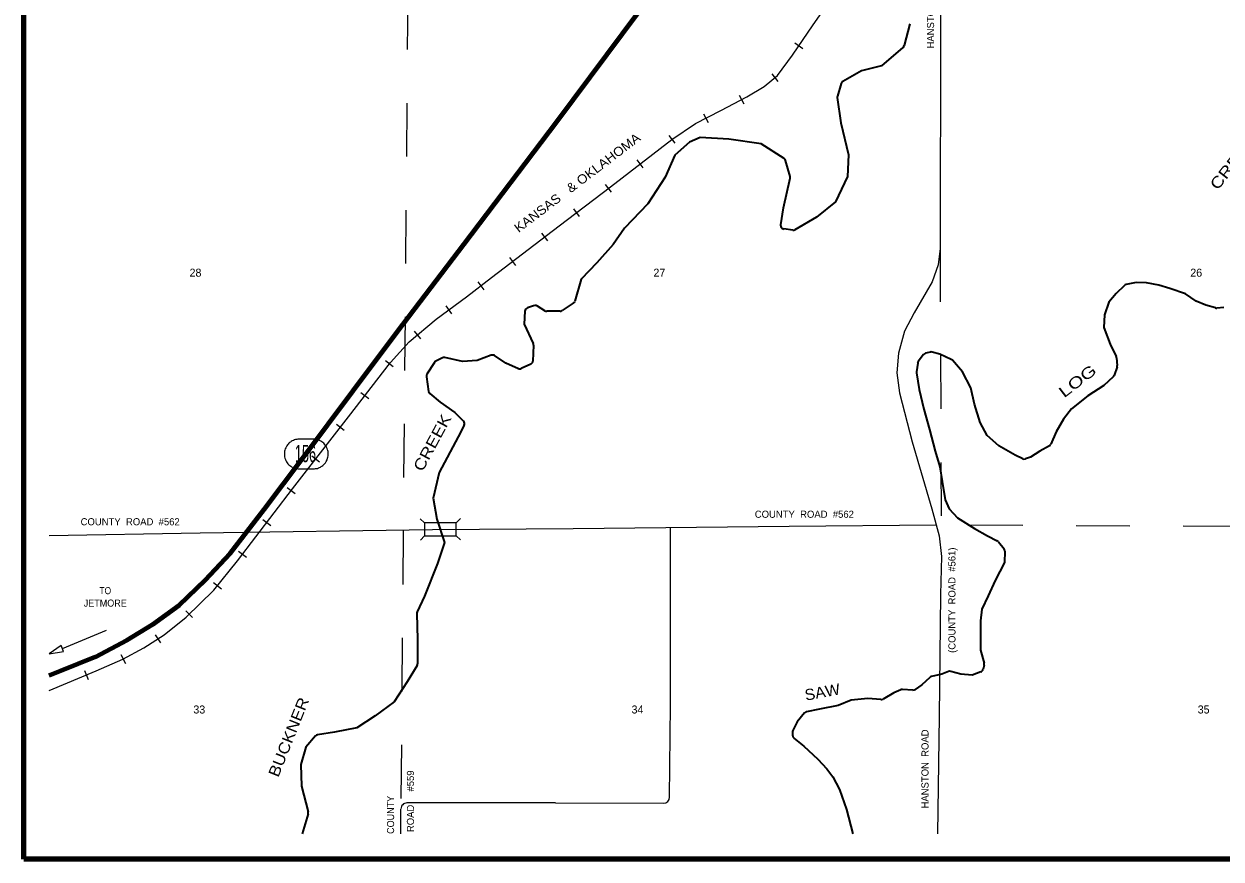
# Model space of a CAD drawing. Extents: x 269.97 to 274.53, y 2619.91 to 2623.85.
# Drawn here: x 269.972 to 272.21, y 2619.967 to 2621.529 of the extents above; entities that cross this region are included whole.
import ezdxf
from ezdxf.enums import TextEntityAlignment as Align

# ---------------------------------------------------------------- set-up
doc = ezdxf.new("R2010")
doc.units = 0
doc.header["$LTSCALE"] = 0.006
doc.linetypes.add('MEDIUM_DASHED', pattern=[4.5, 3, -1.5])
for name, color, linetype, lineweight in [('12', 7, 'Continuous', 80), ('14', 7, 'Continuous', 25), ('15', 7, 'MEDIUM_DASHED', 13), ('17', 7, 'Continuous', 13), ('19', 7, 'Continuous', 13), ('21', 7, 'Continuous', 25), ('25', 7, 'Continuous', 35), ('35', 7, 'Continuous', 13), ('48', 7, 'Continuous', 106)]:
    doc.layers.add(name, color=color, linetype=linetype, lineweight=lineweight)
for name, color, linetype in [('29', 7, 'Continuous'), ('45', 7, 'Continuous'), ('49', 7, 'Continuous')]:
    doc.layers.add(name, color=color, linetype=linetype)

msp = doc.modelspace()

# ---------------------------------------------------------------- linework, layer by layer
at = {"layer": '12'}
msp.add_lwpolyline([(270.019508, 2620.310417), (270.041288, 2620.319508), (270.105871, 2620.345455), (270.164773, 2620.376894), (270.212311, 2620.405871), (270.262311, 2620.442235), (270.311553, 2620.489205), (270.357765, 2620.538447), (270.421402, 2620.620833), (270.493182, 2620.716856), (270.587689, 2620.842803), (270.670833, 2620.954167), (270.794318, 2621.116477), (270.967992, 2621.345644), (271.184091, 2621.636174)], dxfattribs=at)
at = {"layer": '14'}
for p, q in [((270.96572, 2620.072538), (270.688068, 2620.072538)), ((270.96572, 2620.072538), (271.167424, 2620.07197)), ((270.676894, 2620.014773), (270.676705, 2620.060985))]:
    msp.add_line(p, q, dxfattribs=at)
for points in [[(271.685227, 2621.722917), (271.685227, 2621.407765), (271.68447, 2621.226894), (271.68447, 2621.109091), (271.681061, 2621.078409), (271.669886, 2621.046591), (271.635795, 2620.988447), (271.617992, 2620.954356), (271.606818, 2620.913447), (271.603409, 2620.876705), (271.608523, 2620.839015), (271.632386, 2620.747727), (271.669129, 2620.622159), (271.682765, 2620.57178), (271.686932, 2620.533333), (271.685417, 2620.461932), (271.682765, 2620.234848), (271.679545, 2620.014773)], [(270.019508, 2620.572159), (270.301705, 2620.577652), (270.735985, 2620.583712), (270.998674, 2620.585417), (271.402273, 2620.589583), (271.677273, 2620.592045)], [(271.178788, 2620.083144), (271.180682, 2620.255114), (271.180682, 2620.587311)]]:
    msp.add_lwpolyline(points, dxfattribs=at)
for centre, start, end in [((270.688084, 2620.061094), 90, 180.20304), ((271.1674, 2620.083349), 269.86597, 359.39086)]:
    msp.add_arc(centre, 0.011364, start, end, dxfattribs=at)
at = {"layer": '15'}
for p, q in [((270.689394, 2621.580871), (270.676705, 2620.060985)), ((271.68447, 2621.109091), (271.686932, 2620.533333)), ((272.638826, 2620.586932), (271.677273, 2620.592045))]:
    msp.add_line(p, q, dxfattribs=at)
at = {"layer": '17'}
for p, q in [((271.412879, 2621.493371), (271.42803, 2621.482955)), ((271.369697, 2621.435417), (271.38125, 2621.421402)), ((271.308902, 2621.395455), (271.317424, 2621.379167)), ((271.242424, 2621.360606), (271.250947, 2621.344318)), ((271.177462, 2621.320265), (271.188636, 2621.305682)), ((271.117992, 2621.274432), (271.129167, 2621.259848)), ((271.058712, 2621.228598), (271.069697, 2621.214015)), ((270.999053, 2621.183144), (271.010038, 2621.168561)), ((270.939394, 2621.137689), (270.950568, 2621.123106)), ((270.879735, 2621.092235), (270.890909, 2621.077462)), ((270.820265, 2621.046402), (270.831439, 2621.031818)), ((270.760417, 2621.001515), (270.771402, 2620.986553)), ((270.701326, 2620.954545), (270.713068, 2620.940341)), ((270.647917, 2620.899242), (270.662311, 2620.888068)), ((270.601894, 2620.839962), (270.616477, 2620.828788)), ((270.556061, 2620.780682), (270.570644, 2620.769318)), ((270.510227, 2620.721212), (270.524811, 2620.710038)), ((270.464394, 2620.661932), (270.478977, 2620.650758)), ((270.41875, 2620.602273), (270.433333, 2620.591098)), ((270.373106, 2620.542803), (270.387879, 2620.531629)), ((270.326705, 2620.48428), (270.341098, 2620.472727)), ((270.274621, 2620.431818), (270.2875, 2620.41875)), ((270.217235, 2620.386932), (270.227083, 2620.371402)), ((270.15303, 2620.349621), (270.161742, 2620.333333)), ((270.085038, 2620.319886), (270.092235, 2620.30303))]:
    msp.add_line(p, q, dxfattribs=at)
msp.add_lwpolyline([(270.019508, 2620.282386), (270.107197, 2620.319129), (270.157197, 2620.341288), (270.196023, 2620.362311), (270.234091, 2620.386553), (270.275568, 2620.419697), (270.327273, 2620.470076), (270.371402, 2620.525), (270.474242, 2620.659659), (270.578598, 2620.794508), (270.657008, 2620.896023), (270.692045, 2620.934659), (270.742614, 2620.976705), (270.799621, 2621.01875), (270.846023, 2621.054735), (270.972348, 2621.151326), (271.068371, 2621.224432), (271.183144, 2621.312879), (271.227462, 2621.342424), (271.274811, 2621.367045), (271.323295, 2621.392424), (271.355492, 2621.411932), (271.380492, 2621.432386), (271.408523, 2621.470455), (271.447348, 2621.527273), (271.490152, 2621.588826)], dxfattribs=at)
at = {"layer": '19'}
msp.add_lwpolyline([(270.513258, 2620.752462), (270.486364, 2620.752462), (270.484091, 2620.752462), (270.482008, 2620.751894), (270.479735, 2620.751705), (270.477652, 2620.750947), (270.475758, 2620.750189), (270.473485, 2620.749242), (270.471591, 2620.748295), (270.470076, 2620.74697), (270.468561, 2620.746023), (270.467424, 2620.744886), (270.46572, 2620.743371), (270.464773, 2620.741667), (270.463636, 2620.740152), (270.462689, 2620.738636), (270.461553, 2620.736553), (270.460417, 2620.734091), (270.459659, 2620.732197), (270.459091, 2620.729735), (270.458902, 2620.727462), (270.458902, 2620.724621), (270.458902, 2620.722348), (270.459091, 2620.719318), (270.460038, 2620.716667), (270.460795, 2620.714205), (270.461742, 2620.712311), (270.462879, 2620.709848), (270.464205, 2620.708333), (270.46553, 2620.706629), (270.467235, 2620.704545), (270.469129, 2620.70303), (270.470833, 2620.701894), (270.472538, 2620.700568), (270.475379, 2620.699242), (270.477083, 2620.698674), (270.479545, 2620.697917), (270.481629, 2620.697348), (270.48428, 2620.69697), (270.486364, 2620.69697), (270.513258, 2620.69697), (270.515341, 2620.69697), (270.517235, 2620.697348), (270.519318, 2620.697538), (270.520833, 2620.697917), (270.522917, 2620.698864), (270.524432, 2620.699242), (270.526136, 2620.700189), (270.527841, 2620.701326), (270.529167, 2620.702083), (270.530682, 2620.703409), (270.532576, 2620.704924), (270.533712, 2620.706629), (270.535606, 2620.708333), (270.537311, 2620.710985), (270.538826, 2620.713636), (270.539583, 2620.716667), (270.540341, 2620.719129), (270.54072, 2620.721591), (270.540909, 2620.724242), (270.54072, 2620.726515), (270.54053, 2620.729167), (270.540341, 2620.73125), (270.539583, 2620.732765), (270.539015, 2620.734848), (270.537879, 2620.737311), (270.536742, 2620.739583), (270.535227, 2620.741477), (270.533902, 2620.742992), (270.532386, 2620.744697), (270.530492, 2620.746023), (270.529167, 2620.747348), (270.527083, 2620.748864), (270.524811, 2620.75), (270.522348, 2620.750947), (270.519697, 2620.751705), (270.517424, 2620.752083), (270.516288, 2620.752273), (270.514962, 2620.752462)], close=True, dxfattribs=at)
at = {"layer": '21'}
for p, q in [((270.721023, 2620.596023), (270.712879, 2620.603788)), ((270.787879, 2620.604167), (270.780114, 2620.596023)), ((270.721023, 2620.57197), (270.713258, 2620.563826)), ((270.788258, 2620.564205), (270.780114, 2620.57197))]:
    msp.add_line(p, q, dxfattribs=at)
at = {"layer": '21', "lineweight": 13}
msp.add_lwpolyline([(270.721023, 2620.57197), (270.780114, 2620.57197), (270.780114, 2620.596023), (270.721023, 2620.596023)], close=True, dxfattribs=at)
at = {"layer": '25'}
for p, q in [((271.627841, 2621.528788), (271.617424, 2621.488447)), ((271.499432, 2621.417424), (271.492614, 2621.39375)), ((271.404356, 2621.243371), (271.395833, 2621.273485)), ((271.409091, 2621.143182), (271.392235, 2621.145455)), ((272.028977, 2621.039962), (272.013447, 2621.025)), ((270.926705, 2621.002083), (270.913068, 2620.997917)), ((270.945833, 2620.992614), (270.932197, 2621.001326)), ((270.974621, 2620.991667), (270.949432, 2620.991667)), ((270.998864, 2621.006439), (270.97822, 2620.992803)), ((272.214773, 2620.998864), (272.201894, 2620.997538)), ((270.924811, 2620.928409), (270.923295, 2620.898485)), ((270.754356, 2620.904735), (270.741856, 2620.898485)), ((271.653598, 2620.910606), (271.64375, 2620.897538)), ((271.666288, 2620.915341), (271.657197, 2620.913068)), ((272.014394, 2620.904545), (272.01572, 2620.890152)), ((270.739205, 2620.896023), (270.725379, 2620.873864)), ((270.919508, 2620.892803), (270.901705, 2620.88447)), ((271.642614, 2620.894508), (271.64053, 2620.878409)), ((272.015341, 2620.8875), (272.009848, 2620.87178)), ((270.724432, 2620.869318), (270.728598, 2620.841856)), ((271.793561, 2620.560795), (271.803977, 2620.547727)), ((270.720833, 2620.458712), (270.707008, 2620.429356)), ((271.760038, 2620.357765), (271.766667, 2620.333523)), ((271.766667, 2620.330114), (271.764773, 2620.322159)), ((271.633712, 2620.283333), (271.614015, 2620.284659)), ((271.408333, 2620.204356), (271.408712, 2620.198485)), ((270.503409, 2620.052083), (270.492424, 2620.014773))]:
    msp.add_line(p, q, dxfattribs=at)
for points in [[(271.615152, 2621.485038), (271.574811, 2621.450758), (271.5375, 2621.441098), (271.502652, 2621.421212)], [(271.492424, 2621.391098), (271.498674, 2621.34375), (271.513258, 2621.283902), (271.511553, 2621.243371), (271.489015, 2621.196402), (271.453409, 2621.167235), (271.413258, 2621.144129)], [(271.392992, 2621.277083), (271.349811, 2621.304924), (271.289773, 2621.313068), (271.236364, 2621.316288), (271.216098, 2621.307576), (271.188636, 2621.283144), (271.170833, 2621.242614), (271.138447, 2621.192424), (271.094697, 2621.147159), (271.073674, 2621.116288), (271.042992, 2621.082386), (271.013826, 2621.051515), (271.001515, 2621.010227)], [(271.386553, 2621.15303), (271.391856, 2621.185038), (271.404356, 2621.240152)], [(272.199242, 2620.997727), (272.181061, 2621.00303), (272.163258, 2621.010417), (272.142992, 2621.024242), (272.113826, 2621.033902), (272.093561, 2621.040341), (272.070076, 2621.044508), (272.050758, 2621.045265), (272.032386, 2621.041667)], [(272.013447, 2621.025), (271.999621, 2621.008712), (271.991477, 2620.985227), (271.99072, 2620.960985), (272.002083, 2620.930114), (272.013636, 2620.907008)], [(270.908333, 2620.991856), (270.907008, 2620.967424), (270.924053, 2620.931629)], [(270.845455, 2620.90947), (270.819508, 2620.899242), (270.792045, 2620.897727), (270.758712, 2620.905303)], [(270.896212, 2620.88428), (270.872917, 2620.894508), (270.851515, 2620.908712)], [(271.705492, 2620.901705), (271.684091, 2620.911553), (271.669508, 2620.915341)], [(271.838826, 2620.71572), (271.825, 2620.722727), (271.794318, 2620.739773), (271.772348, 2620.759091), (271.75947, 2620.783523), (271.748864, 2620.817614), (271.741667, 2620.848295), (271.726136, 2620.878409), (271.707765, 2620.9)], [(271.64053, 2620.876705), (271.645265, 2620.845076), (271.654167, 2620.808712), (271.664583, 2620.770455), (271.675189, 2620.729924), (271.684091, 2620.700758), (271.688068, 2620.673295), (271.69375, 2620.639205), (271.701136, 2620.622159), (271.717235, 2620.605114), (271.748864, 2620.585606), (271.773106, 2620.57178), (271.791288, 2620.562689)], [(272.008144, 2620.868939), (271.99072, 2620.85303), (271.960795, 2620.833712), (271.929924, 2620.80928)], [(270.730871, 2620.837689), (270.75, 2620.821591), (270.777462, 2620.802083), (270.793561, 2620.785985)], [(271.929924, 2620.80928), (271.914962, 2620.789962), (271.901136, 2620.766477), (271.891477, 2620.743371)], [(270.794886, 2620.778409), (270.783902, 2620.756818), (270.748295, 2620.690341), (270.737121, 2620.641856), (270.743561, 2620.602841), (270.758144, 2620.559091), (270.745076, 2620.520265), (270.720833, 2620.458712)], [(271.888826, 2620.740152), (271.871212, 2620.729924), (271.853409, 2620.718561), (271.843939, 2620.71553)], [(271.805492, 2620.543371), (271.804735, 2620.522159), (271.787689, 2620.488258), (271.774053, 2620.459848), (271.762689, 2620.434659), (271.760038, 2620.412879)], [(270.70625, 2620.426326), (270.707955, 2620.377841), (270.707955, 2620.332576)], [(271.760038, 2620.412879), (271.759848, 2620.382955), (271.759848, 2620.35947)], [(270.707008, 2620.329167), (270.688447, 2620.298485), (270.664205, 2620.261174), (270.628598, 2620.235227), (270.594508, 2620.2125), (270.552462, 2620.204545), (270.521023, 2620.2)], [(271.700379, 2620.317992), (271.687689, 2620.313258), (271.668371, 2620.308712)], [(271.760606, 2620.317614), (271.744508, 2620.311553), (271.723485, 2620.313258), (271.704356, 2620.318371)], [(271.665341, 2620.307008), (271.650568, 2620.292992), (271.637689, 2620.28447)], [(271.610985, 2620.284091), (271.597727, 2620.278409), (271.577841, 2620.266477)], [(271.573864, 2620.26553), (271.549242, 2620.267803), (271.518371, 2620.264583), (271.494129, 2620.254735), (271.45928, 2620.247538), (271.434848, 2620.242992)], [(271.431061, 2620.24072), (271.417045, 2620.224053), (271.409091, 2620.207765)], [(270.516856, 2620.197727), (270.499053, 2620.176894), (270.489394, 2620.144508), (270.490909, 2620.103977), (270.503409, 2620.055682)], [(271.411174, 2620.19375), (271.430114, 2620.178598), (271.456061, 2620.154356), (271.473106, 2620.136364), (271.48428, 2620.121023), (271.496591, 2620.097538), (271.50947, 2620.060227), (271.521402, 2620.014773)]]:
    msp.add_lwpolyline(points, dxfattribs=at)
for centre, start, end in [((271.610938, 2621.490074), 310.25513, 345.47479), ((271.505883, 2621.415517), 119.4922, 163.62076), ((271.498944, 2621.391908), 163.62077, 187.58966), ((271.389377, 2621.271581), 15.93535, 57.24746), ((271.397936, 2621.241605), 347.13326, 15.93535), ((271.393026, 2621.151943), 170.54385, 262.87029), ((271.409866, 2621.149836), 262.87029, 299.99812), ((272.033634, 2621.035106), 101.31974, 133.6283), ((270.914983, 2620.991524), 107.11342, 176.82227), ((270.928687, 2620.995744), 57.51157, 107.11343), ((270.949401, 2620.998271), 237.51157, 270), ((270.974598, 2620.998271), 270, 303.70763), ((270.995211, 2621.012022), 303.70763, 343.50601), ((272.201178, 2621.004173), 253.72607, 276.01431), ((270.91811, 2620.928731), 357.39916, 25.54515), ((270.757307, 2620.898804), 77.1875, 116.58028), ((270.847919, 2620.903225), 56.29236, 111.26337), ((271.658822, 2620.906559), 104.04826, 143.15459), ((271.667891, 2620.908829), 75.95175, 104.04825), ((271.702677, 2620.895662), 40.57608, 65.07574), ((272.007766, 2620.903963), 5.43553, 26.54465), ((270.74491, 2620.892601), 116.58028, 148.01172), ((270.89882, 2620.890392), 246.35664, 295.03149), ((270.916749, 2620.898764), 295.03149, 357.39916), ((271.64704, 2620.877617), 172.57513, 188.52329), ((271.649126, 2620.893619), 143.15459, 172.57514), ((272.009132, 2620.889603), 340.83682, 5.43553), ((270.731007, 2620.870342), 148.01172, 188.52519), ((272.003677, 2620.873905), 312.42284, 340.83682), ((270.735131, 2620.842831), 188.52519, 229.74487), ((270.788866, 2620.781382), 333.45018, 44.98097), ((271.885414, 2620.745939), 300.27865, 337.26721), ((271.841764, 2620.721733), 243.41452, 288.45028), ((271.788354, 2620.556692), 38.63493, 63.41454), ((271.798876, 2620.543529), 358.02683, 38.63492), ((270.712922, 2620.426603), 154.58509, 181.84639), ((271.766505, 2620.359488), 180, 195.24558), ((270.701235, 2620.332645), 329.05303, 0), ((271.702722, 2620.311904), 74.92208, 111.2632), ((271.758341, 2620.323854), 290.5684, 345.97258), ((271.760319, 2620.331771), 345.97256, 15.24559), ((271.669947, 2620.302278), 103.00285, 133.54997), ((271.61359, 2620.278089), 86.05224, 113.97644), ((271.634102, 2620.289962), 266.05224, 303.7074), ((271.574402, 2620.272151), 264.80218, 300.66714), ((271.436085, 2620.236564), 100.31146, 140.45878), ((271.414956, 2620.204843), 153.44997, 184.39585), ((270.521886, 2620.193399), 98.13543, 139.41751), ((271.415406, 2620.198982), 184.39583, 231.05409), ((270.497032, 2620.053943), 343.62076, 14.46109)]:
    msp.add_arc(centre, 0.006629, start, end, dxfattribs=at)
at = {"layer": '35'}
msp.add_line((270.043939, 2620.361174), (270.126326, 2620.395076), dxfattribs=at)
msp.add_lwpolyline([(270.041477, 2620.366667), (270.019318, 2620.351136), (270.046212, 2620.355492)], close=True, dxfattribs=at)
at = {"layer": '48'}
msp.add_lwpolyline([(269.972159, 2619.967424), (269.972159, 2623.85), (273.854735, 2623.85), (273.854735, 2619.967424)], close=True, dxfattribs=at)

# ---------------------------------------------------------------- texts
at = {"layer": '17', "width": 1.1}
msp.add_text('KANSAS   & OKLAHOMA', height=0.01705, rotation=37.284, dxfattribs=at).set_placement((271.011504, 2621.2251), align=Align.CENTER)
at = {"layer": '19', "width": 0.55}
msp.add_text('156', height=0.0322, dxfattribs=at).set_placement((270.498295, 2620.70947), align=Align.CENTER)
at = {"layer": '29'}
for s, rotation, width, p in [('CREEK', 51.893, 1.25, (272.240494, 2621.263931)), ('LOG', 37.644, 1.35, (271.94771, 2620.852938)), ('CREEK', 61.692, 1.2, (270.744383, 2620.740988)), ('SAW', 10.527, 1.05, (271.466279, 2620.269499)), ('BUCKNER', 68.211, 1.15, (270.476617, 2620.191683))]:
    msp.add_text(s, height=0.02083, rotation=rotation, dxfattribs=dict(at, width=width)).set_placement(p, align=Align.CENTER)
at = {"layer": '35'}
for s, width, p in [('TO', 0.9, (270.124148, 2620.462689)), ('JETMORE', 0.95, (270.124148, 2620.439394))]:
    msp.add_text(s, height=0.01326, dxfattribs=dict(at, width=width)).set_placement(p, align=Align.CENTER)
at = {"layer": '45'}
for s, p in [('28', (270.292803, 2621.05625)), ('27', (271.159848, 2621.05625)), ('26', (272.163163, 2621.05625)), ('33', (270.299905, 2620.239583)), ('34', (271.118939, 2620.239583)), ('35', (272.177083, 2620.239583))]:
    msp.add_text(s, height=0.01496, dxfattribs=at).set_placement(p, align=Align.CENTER)
at = {"layer": '49'}
for s, p in [('HANSTON', (271.673295, 2621.526231)), ('(COUNTY  ROAD  #561)', (271.713258, 2620.45142)), ('HANSTON  ROAD', (271.662879, 2620.13589)), ('ROAD     #559', (270.701136, 2620.075473))]:
    msp.add_text(s, height=0.01326, rotation=90, dxfattribs=at).set_placement(p, align=Align.CENTER)
for p in [(271.430777, 2620.605492), (270.170739, 2620.591477)]:
    msp.add_text('COUNTY  ROAD  #562', height=0.01326, dxfattribs=at).set_placement(p, align=Align.CENTER)
at = {"layer": '49', "width": 0.95}
msp.add_text('COUNTY ', height=0.01326, rotation=90, dxfattribs=at).set_placement((270.664015, 2620.052367), align=Align.CENTER)

doc.saveas('drawing.dxf')
